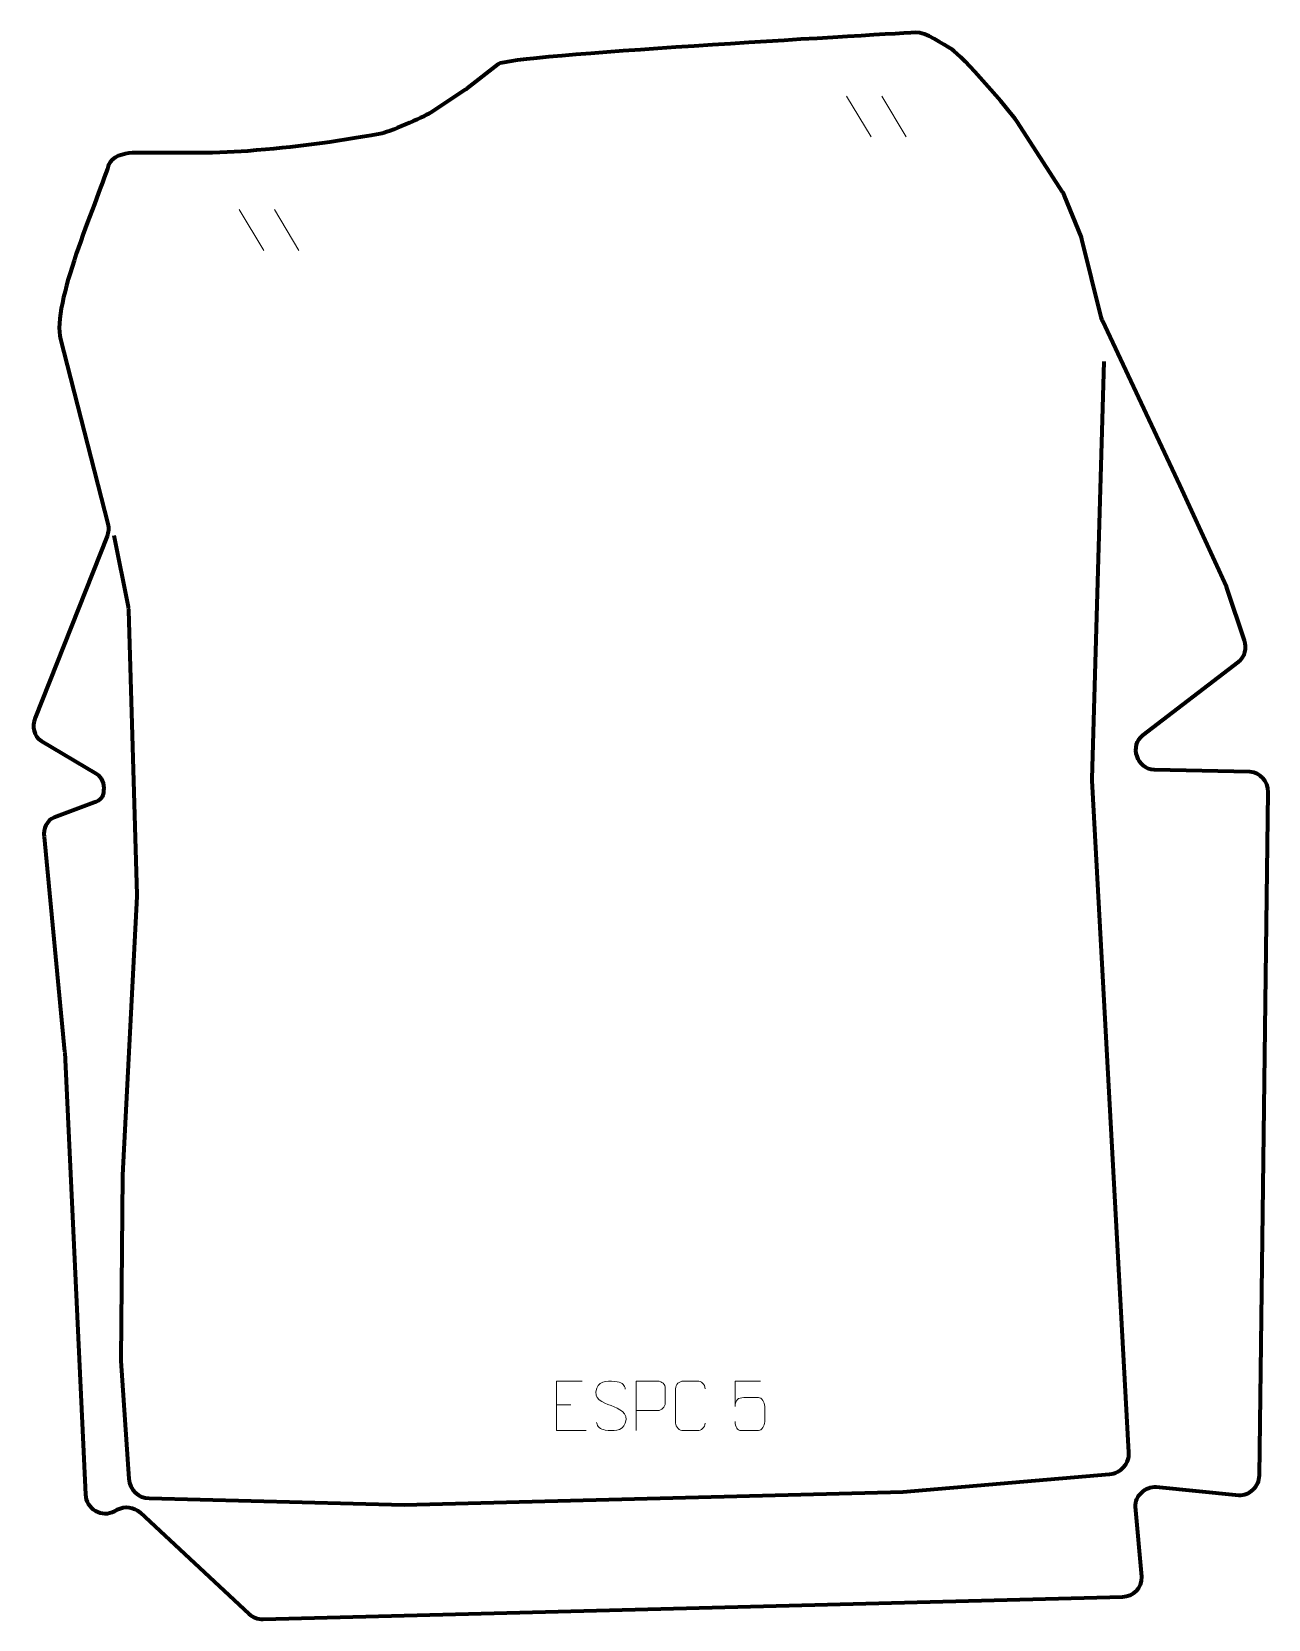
# Model space of a CAD drawing. Header units: millimetres. Extents: x -312 to 311, y -400 to 400.
import ezdxf

# ---------------------------------------------------------------- set-up
doc = ezdxf.new("R2010")
doc.units = ezdxf.units.MM
doc.header["$MEASUREMENT"] = 0
for name, color, linetype in [('layer 1', 7, 'Continuous'), ('layer 2', 7, 'Continuous'), ('layer 3', 7, 'Continuous')]:
    doc.layers.add(name, color=color, linetype=linetype)

msp = doc.modelspace()

# ---------------------------------------------------------------- linework, layer by layer
at = {"layer": 'layer 1', "color": 250, "lineweight": 9}
for points in [[(98.6722, 367.6923), (98.6722, 367.6923), (111.0365, 347.148), (111.0365, 347.148)], [(116.4021, 367.6923), (116.4021, 367.6923), (128.7664, 347.148), (128.7664, 347.148)], [(-207.448, 310.5423), (-207.448, 310.5423), (-195.0837, 289.998), (-195.0837, 289.998)], [(-189.7181, 310.5423), (-189.7181, 310.5423), (-177.3538, 289.998), (-177.3538, 289.998)], [(-47.4928, -291.7778), (-47.4928, -291.7778), (-40.3247, -291.7778), (-40.3247, -291.7778)]]:
    msp.add_open_spline(points, degree=3, dxfattribs=at)
for points, knots in [([(-34.6189, -279.8981), (-34.6189, -279.8981), (-47.4928, -279.8981), (-47.4928, -279.8981), (-47.4928, -279.8981), (-47.4928, -279.8981), (-47.4928, -304.8517), (-47.4928, -304.8517), (-47.4928, -304.8517), (-47.4928, -304.8517), (-32.627, -304.8517), (-32.627, -304.8517)], [0, 0, 0, 0, 0.25, 0.25, 0.25, 0.25, 0.5, 0.5, 0.5, 0.5, 1, 1, 1, 1]), ([(-20.0544, -292.201), (-24.3027, -290.7306), (-29.2108, -288.9348), (-27.2057, -283.4145), (-27.2057, -283.4145), (-25.7022, -279.2746), (-20.4886, -279.6631), (-16.885, -280.2642), (-16.885, -280.2642), (-14.0244, -280.7414), (-13.1597, -281.9546), (-12.8491, -284.0387)], [0, 0, 0, 0, 0.25, 0.25, 0.25, 0.25, 0.5, 0.5, 0.5, 0.5, 1, 1, 1, 1]), ([(-7.392, -304.8517), (-7.392, -304.8517), (-7.392, -279.8981), (-7.392, -279.8981), (-7.392, -279.8981), (-3.797, -279.8981), (-0.2017, -279.8981), (3.3937, -279.8981), (3.3937, -279.8981), (5.7189, -279.936), (7.2763, -281.4261), (7.2721, -283.7922), (7.2721, -283.7922), (7.2717, -285.8279), (7.2717, -288.8872), (7.2721, -290.9232), (7.2721, -290.9232), (7.2656, -292.7986), (5.4534, -294.7405), (3.4438, -294.7596), (3.4438, -294.7596), (3.4438, -294.7596), (-7.392, -294.7596), (-7.392, -294.7596)], [0, 0, 0, 0, 0.14285714, 0.14285714, 0.14285714, 0.14285714, 0.28571429, 0.28571429, 0.28571429, 0.28571429, 0.42857143, 0.42857143, 0.42857143, 0.42857143, 0.57142857, 0.57142857, 0.57142857, 0.57142857, 0.71428571, 0.71428571, 0.71428571, 0.71428571, 1, 1, 1, 1]), ([(27.3631, -301.0339), (27.2233, -303.3573), (25.5461, -304.8369), (23.3984, -304.8477), (23.3984, -304.8477), (21.0665, -304.8473), (18.7346, -304.8473), (16.4031, -304.8477), (16.4031, -304.8477), (14.4781, -304.9531), (12.506, -303.0686), (12.5172, -301.0513), (12.5172, -301.0513), (12.5176, -295.2812), (12.5176, -289.5115), (12.5172, -283.7422), (12.5172, -283.7422), (12.5214, -281.6041), (14.2681, -279.8849), (16.4205, -279.8984), (16.4205, -279.8984), (18.7462, -279.8984), (21.0723, -279.8984), (23.3984, -279.8984), (23.3984, -279.8984), (25.345, -279.8629), (27.3364, -281.3544), (27.3631, -283.792)], [0, 0, 0, 0, 0.125, 0.125, 0.125, 0.125, 0.25, 0.25, 0.25, 0.25, 0.375, 0.375, 0.375, 0.375, 0.5, 0.5, 0.5, 0.5, 0.625, 0.625, 0.625, 0.625, 0.75, 0.75, 0.75, 0.75, 1, 1, 1, 1]), ([(55.3342, -279.9201), (55.3342, -279.9201), (42.4825, -279.9201), (42.4825, -279.9201), (42.4825, -279.9201), (42.4828, -284.1507), (42.4828, -288.3816), (42.4825, -292.6128), (42.4825, -292.6128), (42.4822, -289.3027), (44.1132, -288.2309), (46.9252, -288.1704), (46.9252, -288.1704), (49.3648, -288.1701), (51.8043, -288.1701), (54.2435, -288.1704), (54.2435, -288.1704), (55.8933, -288.1636), (57.3682, -290.5441), (57.3967, -292.6128), (57.3967, -292.6128), (57.3964, -295.2001), (57.3964, -297.7877), (57.3967, -300.3754), (57.3967, -300.3754), (57.4429, -302.3348), (55.9435, -304.7711), (54.3176, -304.8296), (54.3176, -304.8296), (52.3611, -304.8293), (47.4661, -304.8293), (45.5091, -304.8296), (45.5091, -304.8296), (43.6636, -304.8384), (42.5565, -302.8736), (42.5357, -300.3225)], [0, 0, 0, 0, 0.1, 0.1, 0.1, 0.1, 0.2, 0.2, 0.2, 0.2, 0.3, 0.3, 0.3, 0.3, 0.4, 0.4, 0.4, 0.4, 0.5, 0.5, 0.5, 0.5, 0.6, 0.6, 0.6, 0.6, 0.7, 0.7, 0.7, 0.7, 0.8, 0.8, 0.8, 0.8, 1, 1, 1, 1]), ([(-20.0544, -292.2011), (-16.0358, -293.8478), (-11.0063, -295.7361), (-12.8403, -301.0964), (-12.8403, -301.0964), (-14.3001, -305.3628), (-19.2109, -305.1061), (-22.937, -304.5514), (-22.937, -304.5514), (-25.687, -304.1416), (-26.9079, -302.9281), (-27.2859, -300.8159)], [0, 0, 0, 0, 0.25, 0.25, 0.25, 0.25, 0.5, 0.5, 0.5, 0.5, 1, 1, 1, 1])]:
    msp.add_open_spline(points, degree=3, knots=knots, dxfattribs=at)
at = {"layer": 'layer 2', "color": 230, "lineweight": 200}
msp.add_open_spline([(-261.3457, 339.0674), (-243.1472, 339.3638), (-220.8196, 338.5584), (-203.15, 340.0379), (-203.15, 340.0379), (-178.7161, 342.0862), (-160.5364, 344.346), (-136.4251, 348.7016), (-136.4251, 348.7016), (-132.5732, 349.3976), (-114.7287, 356.9399), (-111.0714, 359.3507), (-111.0714, 359.3507), (-111.0714, 359.3507), (-93.551, 370.8981), (-93.551, 370.8981), (-93.551, 370.8981), (-93.3103, 371.0569), (-93.1107, 371.2005), (-92.8838, 371.3784), (-92.8838, 371.3784), (-92.8838, 371.3784), (-77.0034, 383.8301), (-77.0034, 383.8301), (-77.0034, 383.8301), (-71.1156, 388.4468), (110.4676, 398.2714), (133.5921, 399.8387), (133.5921, 399.8387), (138.5791, 400.1768), (147.3075, 393.8181), (151.8063, 391.1857), (151.8063, 391.1857), (156.3425, 388.5314), (181.216, 360.0892), (184.4915, 355.0313), (184.4915, 355.0313), (184.4915, 355.0313), (207.6852, 319.2234), (207.6852, 319.2234), (207.6852, 319.2234), (208.0492, 318.6614), (208.3137, 318.1524), (208.5643, 317.5316), (208.5643, 317.5316), (208.5643, 317.5316), (216.8309, 297.0623), (216.8309, 297.0623), (216.8309, 297.0623), (217.0164, 296.603), (217.1467, 296.2003), (217.2657, 295.7195), (217.2657, 295.7195), (217.2657, 295.7195), (227.019, 256.2998), (227.019, 256.2998), (227.019, 256.2998), (227.1845, 255.6309), (227.382, 255.0742), (227.675, 254.4504), (227.675, 254.4504), (227.675, 254.4504), (266.6258, 171.5226), (266.6258, 171.5226), (266.6258, 171.5226), (266.6258, 171.5226), (290.1099, 120.361), (290.1099, 120.361), (290.1099, 120.361), (290.2659, 120.0212), (290.3834, 119.7243), (290.5023, 119.3699), (290.5023, 119.3699), (290.5023, 119.3699), (299.2037, 93.433), (299.2037, 93.433), (299.2037, 93.433), (300.5225, 89.5019), (299.5455, 85.2053), (296.2559, 82.6813), (296.2559, 82.6813), (296.2559, 82.6813), (248.0252, 45.676), (248.0252, 45.676), (248.0252, 45.676), (244.7621, 43.1724), (243.7766, 38.9268), (245.0474, 35.0151), (245.0474, 35.0151), (246.3182, 31.1034), (249.6103, 28.2286), (253.7223, 28.1399), (253.7223, 28.1399), (253.7223, 28.1399), (301.9524, 27.0975), (301.9524, 27.0975), (301.9524, 27.0975), (307.2104, 26.984), (311.183, 22.2633), (311.1158, 17.0046), (311.1158, 17.0046), (311.1158, 17.0046), (306.71, -327.446), (306.71, -327.446), (306.71, -327.446), (306.6741, -330.2519), (305.6217, -332.6537), (303.5833, -334.5822), (303.5833, -334.5822), (301.5449, -336.5107), (299.0774, -337.5839), (296.2849, -337.309), (296.2849, -337.309), (296.2849, -337.309), (254.7727, -333.2224), (254.7727, -333.2224), (254.7727, -333.2224), (251.9404, -332.9436), (249.4371, -334.0485), (247.3921, -336.0278), (247.3921, -336.0278), (245.3471, -338.0071), (244.0993, -340.4778), (244.3473, -343.3129), (244.3473, -343.3129), (244.3473, -343.3129), (247.4251, -378.4955), (247.4251, -378.4955), (247.4251, -378.4955), (247.9002, -383.9263), (243.1351, -388.4503), (237.6854, -388.5918), (237.6854, -388.5918), (237.6854, -388.5918), (-195.4392, -399.8473), (-195.4392, -399.8473), (-195.4392, -399.8473), (-198.1545, -399.9179), (-200.5158, -399.0254), (-202.5057, -397.1765), (-202.5057, -397.1765), (-202.5057, -397.1765), (-257.3883, -346.1825), (-257.3883, -346.1825), (-257.3883, -346.1825), (-260.5622, -343.2335), (-265.0449, -342.6434), (-268.8739, -344.6705), (-268.8739, -344.6705), (-268.8739, -344.6705), (-270.2559, -345.4021), (-270.2559, -345.4021), (-270.2559, -345.4021), (-273.3714, -347.0515), (-276.8284, -346.9969), (-279.8903, -345.25), (-279.8903, -345.25), (-282.9522, -343.503), (-284.7582, -340.5549), (-284.9237, -337.0336), (-284.9237, -337.0336), (-284.9237, -337.0336), (-295.3914, -114.2585), (-295.3914, -114.2585), (-295.3914, -114.2585), (-295.3993, -114.0886), (-295.4097, -113.9439), (-295.4259, -113.7746), (-295.4259, -113.7746), (-295.4259, -113.7746), (-305.7899, -5.5513), (-305.7899, -5.5513), (-305.7899, -5.5513), (-306.1751, -1.5278), (-304.5325, 2.693), (-300.7481, 4.1121), (-300.7481, 4.1121), (-300.7481, 4.1121), (-280.5984, 11.6676), (-280.5984, 11.6676), (-280.5984, 11.6676), (-277.3758, 12.876), (-276.0118, 14.2845), (-275.7515, 17.7163), (-275.7515, 17.7163), (-275.4912, 21.1481), (-276.5941, 24.5839), (-279.5524, 26.3421), (-279.5524, 26.3421), (-279.5524, 26.3421), (-307.2012, 42.7728), (-307.2012, 42.7728), (-307.2012, 42.7728), (-311.0674, 45.0704), (-311.9844, 50.1406), (-310.329, 54.3226), (-310.329, 54.3226), (-310.329, 54.3226), (-274.0555, 145.961), (-274.0555, 145.961), (-274.0555, 145.961), (-273.2452, 148.0081), (-273.1202, 149.9925), (-273.667, 152.1252), (-273.667, 152.1252), (-273.667, 152.1252), (-297.5359, 245.2142), (-297.5359, 245.2142), (-297.5359, 245.2142), (-302.0464, 262.8082), (-279.8128, 312.9289), (-273.2254, 333.0296), (-273.2254, 333.0296), (-271.8739, 337.154), (-265.6854, 338.9967), (-261.3457, 339.0674)], degree=3, knots=[0, 0, 0, 0, 0.01818182, 0.01818182, 0.01818182, 0.01818182, 0.03636364, 0.03636364, 0.03636364, 0.03636364, 0.05454545, 0.05454545, 0.05454545, 0.05454545, 0.07272727, 0.07272727, 0.07272727, 0.07272727, 0.09090909, 0.09090909, 0.09090909, 0.09090909, 0.10909091, 0.10909091, 0.10909091, 0.10909091, 0.12727273, 0.12727273, 0.12727273, 0.12727273, 0.14545455, 0.14545455, 0.14545455, 0.14545455, 0.16363636, 0.16363636, 0.16363636, 0.16363636, 0.18181818, 0.18181818, 0.18181818, 0.18181818, 0.2, 0.2, 0.2, 0.2, 0.21818182, 0.21818182, 0.21818182, 0.21818182, 0.23636364, 0.23636364, 0.23636364, 0.23636364, 0.25454545, 0.25454545, 0.25454545, 0.25454545, 0.27272727, 0.27272727, 0.27272727, 0.27272727, 0.29090909, 0.29090909, 0.29090909, 0.29090909, 0.30909091, 0.30909091, 0.30909091, 0.30909091, 0.32727273, 0.32727273, 0.32727273, 0.32727273, 0.34545455, 0.34545455, 0.34545455, 0.34545455, 0.36363636, 0.36363636, 0.36363636, 0.36363636, 0.38181818, 0.38181818, 0.38181818, 0.38181818, 0.4, 0.4, 0.4, 0.4, 0.41818182, 0.41818182, 0.41818182, 0.41818182, 0.43636364, 0.43636364, 0.43636364, 0.43636364, 0.45454545, 0.45454545, 0.45454545, 0.45454545, 0.47272727, 0.47272727, 0.47272727, 0.47272727, 0.49090909, 0.49090909, 0.49090909, 0.49090909, 0.50909091, 0.50909091, 0.50909091, 0.50909091, 0.52727273, 0.52727273, 0.52727273, 0.52727273, 0.54545455, 0.54545455, 0.54545455, 0.54545455, 0.56363636, 0.56363636, 0.56363636, 0.56363636, 0.58181818, 0.58181818, 0.58181818, 0.58181818, 0.6, 0.6, 0.6, 0.6, 0.61818182, 0.61818182, 0.61818182, 0.61818182, 0.63636364, 0.63636364, 0.63636364, 0.63636364, 0.65454545, 0.65454545, 0.65454545, 0.65454545, 0.67272727, 0.67272727, 0.67272727, 0.67272727, 0.69090909, 0.69090909, 0.69090909, 0.69090909, 0.70909091, 0.70909091, 0.70909091, 0.70909091, 0.72727273, 0.72727273, 0.72727273, 0.72727273, 0.74545455, 0.74545455, 0.74545455, 0.74545455, 0.76363636, 0.76363636, 0.76363636, 0.76363636, 0.78181818, 0.78181818, 0.78181818, 0.78181818, 0.8, 0.8, 0.8, 0.8, 0.81818182, 0.81818182, 0.81818182, 0.81818182, 0.83636364, 0.83636364, 0.83636364, 0.83636364, 0.85454545, 0.85454545, 0.85454545, 0.85454545, 0.87272727, 0.87272727, 0.87272727, 0.87272727, 0.89090909, 0.89090909, 0.89090909, 0.89090909, 0.90909091, 0.90909091, 0.90909091, 0.90909091, 0.92727273, 0.92727273, 0.92727273, 0.92727273, 0.94545455, 0.94545455, 0.94545455, 0.94545455, 0.96363636, 0.96363636, 0.96363636, 0.96363636, 1, 1, 1, 1], dxfattribs=at)
at = {"layer": 'layer 3', "color": 142, "lineweight": 200}
msp.add_open_spline([(-270.6916, 146.3523), (-270.6916, 146.3523), (-263.4507, 110.354), (-263.4507, 110.354), (-263.4507, 110.354), (-263.3337, 109.7721), (-263.2759, 109.2676), (-263.2586, 108.6743), (-263.2586, 108.6743), (-263.2586, 108.6743), (-259.0618, -34.8566), (-259.0618, -34.8566), (-259.0618, -34.8566), (-259.0536, -35.1378), (-259.0563, -35.3777), (-259.0705, -35.6587), (-259.0705, -35.6587), (-259.0705, -35.6587), (-266.2359, -176.0186), (-266.2359, -176.0186), (-266.2359, -176.0186), (-266.2434, -176.1654), (-266.2472, -176.2905), (-266.2485, -176.4375), (-266.2485, -176.4375), (-266.2485, -176.4375), (-267.0898, -268.9808), (-267.0898, -268.9808), (-267.0898, -268.9808), (-267.0922, -269.2475), (-267.0857, -269.4749), (-267.0678, -269.741), (-267.0678, -269.741), (-267.0678, -269.741), (-263.0784, -329.2187), (-263.0784, -329.2187), (-263.0784, -329.2187), (-262.7196, -334.5677), (-258.2087, -338.8303), (-252.8491, -338.964), (-252.8491, -338.964), (-252.8491, -338.964), (-124.2854, -342.1742), (-124.2854, -342.1742), (-124.2854, -342.1742), (-124.2854, -342.1742), (127.153, -335.7381), (127.153, -335.7381), (127.153, -335.7381), (127.153, -335.7381), (231.2478, -326.7649), (231.2478, -326.7649), (231.2478, -326.7649), (234.0427, -326.524), (236.4402, -325.1952), (238.3432, -323.1342), (238.3432, -323.1342), (240.2462, -321.0732), (241.134, -318.6068), (240.9813, -315.8057), (240.9813, -315.8057), (240.9813, -315.8057), (222.5147, 22.7499), (222.5147, 22.7499), (222.5147, 22.7499), (222.4989, 23.0391), (222.4957, 23.2861), (222.5038, 23.5756), (222.5038, 23.5756), (222.5038, 23.5756), (228.4189, 233.9825), (228.4189, 233.9825)], degree=3, knots=[0, 0, 0, 0, 0.05263158, 0.05263158, 0.05263158, 0.05263158, 0.10526316, 0.10526316, 0.10526316, 0.10526316, 0.15789474, 0.15789474, 0.15789474, 0.15789474, 0.21052632, 0.21052632, 0.21052632, 0.21052632, 0.26315789, 0.26315789, 0.26315789, 0.26315789, 0.31578947, 0.31578947, 0.31578947, 0.31578947, 0.36842105, 0.36842105, 0.36842105, 0.36842105, 0.42105263, 0.42105263, 0.42105263, 0.42105263, 0.47368421, 0.47368421, 0.47368421, 0.47368421, 0.52631579, 0.52631579, 0.52631579, 0.52631579, 0.57894737, 0.57894737, 0.57894737, 0.57894737, 0.63157895, 0.63157895, 0.63157895, 0.63157895, 0.68421053, 0.68421053, 0.68421053, 0.68421053, 0.73684211, 0.73684211, 0.73684211, 0.73684211, 0.78947368, 0.78947368, 0.78947368, 0.78947368, 0.84210526, 0.84210526, 0.84210526, 0.84210526, 0.89473684, 0.89473684, 0.89473684, 0.89473684, 1, 1, 1, 1], dxfattribs=at)

doc.saveas('drawing.dxf')
